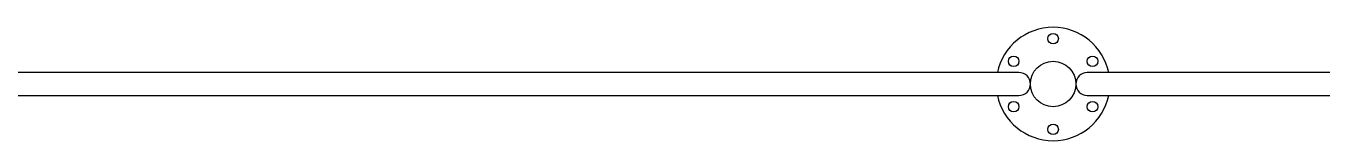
# Model space of a CAD drawing. Header units: metres. Extents: x -0.57 to 6.57, y -0.08 to 4.28.
# Drawn here: x 3.145 to 4.855, y -0.075 to 0.075 of the extents above; entities that cross this region are included whole.
import ezdxf

# ---------------------------------------------------------------- set-up
doc = ezdxf.new("R2010")
doc.units = ezdxf.units.M

msp = doc.modelspace()

# ---------------------------------------------------------------- linework, layer by layer
for p, q in [((4.455, 0.015), (3.045, 0.015)), ((5.955, 0.015), (4.545, 0.015)), ((3.045, -0.015), (4.455, -0.015)), ((4.545, -0.015), (5.955, -0.015))]:
    msp.add_line(p, q)
msp.add_lwpolyline([(4.4265, -0.015, 0.356394), (4.5, -0.075, 0.356394), (4.5735, -0.015)], format="xyb")
for centre, radius in [((4.5, 0.06), 0.007), ((4.448, 0.03), 0.007), ((4.552, 0.03), 0.007), ((4.5, 0), 0.03), ((4.448, -0.03), 0.007), ((4.552, -0.03), 0.007), ((4.5, -0.06), 0.007)]:
    msp.add_circle(centre, radius)
for centre, radius, start, end in [((4.5, 0), 0.075, 11.537, 168.463), ((4.455, 0), 0.015, 270, 90), ((4.545, 0), 0.015, 90, 180), ((4.545, 0), 0.015, 180, 270)]:
    msp.add_arc(centre, radius, start, end)

doc.saveas('drawing.dxf')
